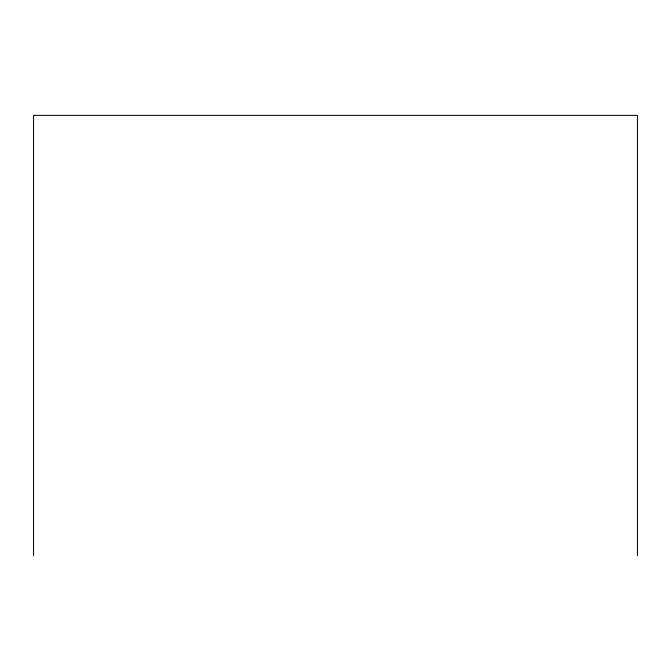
<?xml version="1.0" encoding="UTF-8"?>
<svg xmlns="http://www.w3.org/2000/svg" width="671" height="671" viewBox="0 0 671 671"><rect width="100%" height="100%" fill="white"/><g stroke="black" fill="none" stroke-linecap="round" stroke-linejoin="round"><path stroke-width="1.01" d="M637.45 555.622L637.45 115.378L33.55 115.378L33.55 555.622"/></g></svg>
